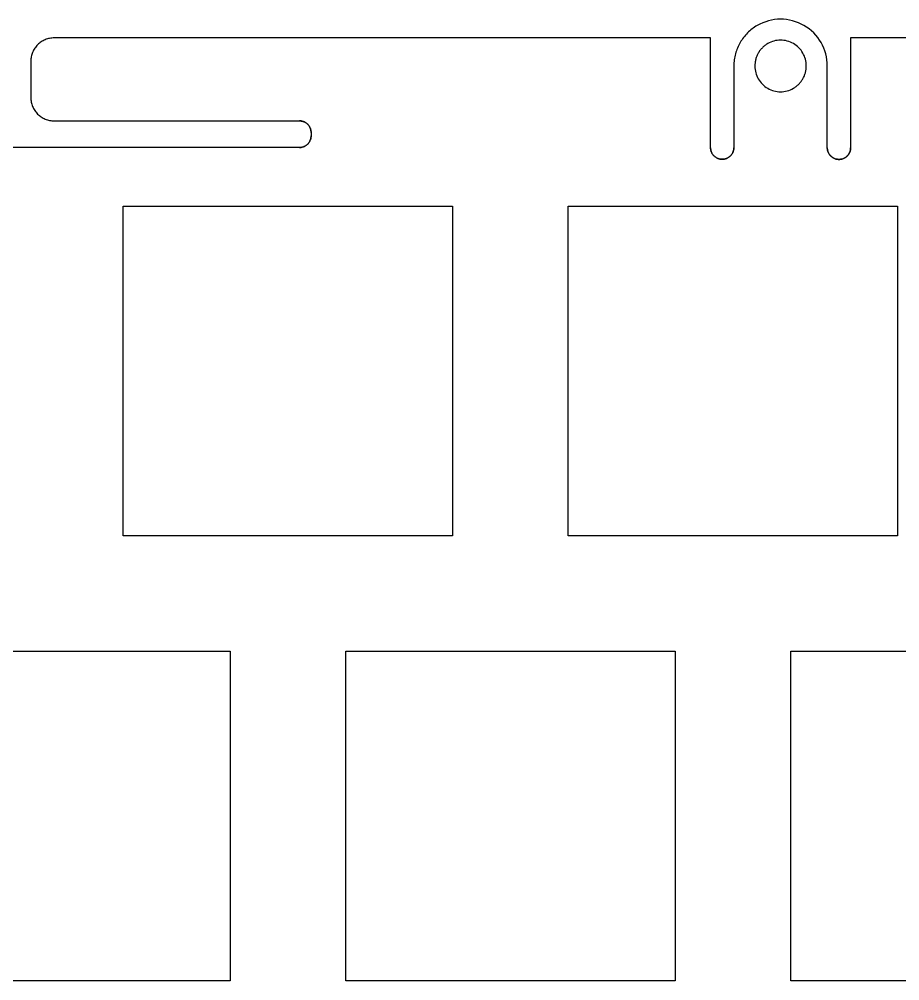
# Model space of a CAD drawing. Extents: x 138 to 423, y -449 to -343.
# Drawn here: x 250.02 to 287.72, y -384.44 to -343.29 of the extents above; entities that cross this region are included whole.
import ezdxf

# ---------------------------------------------------------------- set-up
doc = ezdxf.new("R2010")
doc.units = 0
doc.layers.add('BLACK', color=7, linetype='CONTINUOUS')

msp = doc.modelspace()

# ---------------------------------------------------------------- linework, layer by layer
at = {"layer": 'BLACK', "linetype": 'CONTINUOUS'}
for p, q in [((281.503, -343.629), (281.449, -343.667)), ((281.503, -343.629), (281.449, -343.667)), ((281.559, -343.593), (281.503, -343.629)), ((281.559, -343.593), (281.503, -343.629)), ((281.616, -343.559), (281.559, -343.593)), ((281.616, -343.559), (281.559, -343.593)), ((281.734, -343.496), (281.616, -343.559)), ((281.734, -343.496), (281.616, -343.559)), ((281.855, -343.442), (281.734, -343.496)), ((281.855, -343.442), (281.734, -343.496)), ((281.978, -343.396), (281.855, -343.442)), ((281.978, -343.396), (281.855, -343.442)), ((282.103, -343.358), (281.978, -343.396)), ((282.103, -343.358), (281.978, -343.396)), ((282.23, -343.329), (282.103, -343.358)), ((282.23, -343.329), (282.103, -343.358)), ((282.358, -343.308), (282.23, -343.329)), ((282.358, -343.308), (282.23, -343.329)), ((282.487, -343.295), (282.358, -343.308)), ((282.487, -343.295), (282.358, -343.308)), ((282.616, -343.291), (282.487, -343.295)), ((282.616, -343.291), (282.487, -343.295)), ((282.746, -343.295), (282.616, -343.291)), ((282.746, -343.295), (282.616, -343.291)), ((282.875, -343.308), (282.746, -343.295)), ((282.875, -343.308), (282.746, -343.295)), ((283.003, -343.329), (282.875, -343.308)), ((283.003, -343.329), (282.875, -343.308)), ((283.13, -343.358), (283.003, -343.329)), ((283.13, -343.358), (283.003, -343.329)), ((283.255, -343.396), (283.13, -343.358)), ((283.255, -343.396), (283.13, -343.358)), ((283.378, -343.442), (283.255, -343.396)), ((283.378, -343.442), (283.255, -343.396)), ((283.499, -343.496), (283.378, -343.442)), ((283.499, -343.496), (283.378, -343.442)), ((283.616, -343.559), (283.499, -343.496)), ((283.616, -343.559), (283.499, -343.496)), ((283.73, -343.629), (283.616, -343.559)), ((283.73, -343.629), (283.616, -343.559)), ((283.837, -343.707), (283.73, -343.629)), ((283.837, -343.707), (283.73, -343.629)), ((281.068, -344.025), (281.028, -344.076)), ((281.068, -344.025), (281.028, -344.076)), ((281.11, -343.975), (281.068, -344.025)), ((281.11, -343.975), (281.068, -344.025)), ((281.154, -343.927), (281.11, -343.975)), ((281.154, -343.927), (281.11, -343.975)), ((281.199, -343.88), (281.154, -343.927)), ((281.199, -343.88), (281.154, -343.927)), ((281.246, -343.834), (281.199, -343.88)), ((281.246, -343.834), (281.199, -343.88)), ((281.294, -343.79), (281.246, -343.834)), ((281.294, -343.79), (281.246, -343.834)), ((281.344, -343.748), (281.294, -343.79)), ((281.344, -343.748), (281.294, -343.79)), ((281.396, -343.707), (281.344, -343.748)), ((281.396, -343.707), (281.344, -343.748)), ((281.449, -343.667), (281.396, -343.707)), ((281.449, -343.667), (281.396, -343.707)), ((283.938, -343.79), (283.837, -343.707)), ((283.938, -343.79), (283.837, -343.707)), ((284.034, -343.88), (283.938, -343.79)), ((284.034, -343.88), (283.938, -343.79)), ((284.122, -343.975), (284.034, -343.88)), ((284.123, -343.975), (284.034, -343.88)), ((284.205, -344.076), (284.122, -343.975)), ((284.205, -344.076), (284.123, -343.975)), ((250.744, -344.457), (250.713, -344.496)), ((250.744, -344.457), (250.713, -344.496)), ((250.776, -344.42), (250.744, -344.457)), ((250.776, -344.42), (250.744, -344.457)), ((250.81, -344.384), (250.776, -344.42)), ((250.81, -344.384), (250.776, -344.42)), ((250.846, -344.35), (250.81, -344.384)), ((250.846, -344.35), (250.81, -344.384)), ((250.884, -344.317), (250.846, -344.35)), ((250.884, -344.317), (250.846, -344.35)), ((250.922, -344.287), (250.884, -344.317)), ((250.922, -344.287), (250.884, -344.317)), ((250.962, -344.259), (250.922, -344.287)), ((250.962, -344.259), (250.922, -344.287)), ((251.004, -344.233), (250.962, -344.259)), ((251.004, -344.233), (250.962, -344.259)), ((251.046, -344.209), (251.004, -344.233)), ((251.046, -344.209), (251.004, -344.233)), ((251.09, -344.187), (251.046, -344.209)), ((251.09, -344.187), (251.046, -344.209)), ((251.135, -344.167), (251.09, -344.187)), ((251.135, -344.167), (251.09, -344.187)), ((251.18, -344.15), (251.135, -344.167)), ((251.18, -344.15), (251.135, -344.167)), ((251.226, -344.134), (251.18, -344.15)), ((251.226, -344.134), (251.18, -344.15)), ((251.274, -344.121), (251.226, -344.134)), ((251.274, -344.121), (251.226, -344.134)), ((251.321, -344.11), (251.274, -344.121)), ((251.321, -344.11), (251.274, -344.121)), ((251.37, -344.102), (251.321, -344.11)), ((251.37, -344.102), (251.321, -344.11)), ((251.419, -344.096), (251.37, -344.102)), ((251.419, -344.096), (251.37, -344.102)), ((251.468, -344.092), (251.419, -344.096)), ((251.468, -344.092), (251.419, -344.096)), ((251.517, -344.091), (251.468, -344.092)), ((251.517, -344.091), (251.468, -344.092)), ((279.615, -344.092), (251.516, -344.092)), ((279.616, -344.091), (251.517, -344.091)), ((279.615, -348.791), (279.615, -344.092)), ((279.616, -348.791), (279.616, -344.091)), ((280.823, -344.405), (280.795, -344.464)), ((280.823, -344.405), (280.795, -344.464)), ((280.853, -344.348), (280.823, -344.405)), ((280.853, -344.348), (280.823, -344.405)), ((280.884, -344.291), (280.853, -344.348)), ((280.884, -344.291), (280.853, -344.348)), ((280.918, -344.235), (280.884, -344.291)), ((280.917, -344.236), (280.884, -344.291)), ((280.953, -344.181), (280.917, -344.236)), ((280.953, -344.181), (280.918, -344.235)), ((280.989, -344.128), (280.953, -344.181)), ((280.989, -344.128), (280.953, -344.181)), ((281.028, -344.076), (280.989, -344.128)), ((281.028, -344.076), (280.989, -344.128)), ((281.915, -344.439), (281.888, -344.463)), ((281.915, -344.439), (281.888, -344.463)), ((281.944, -344.417), (281.915, -344.439)), ((281.944, -344.417), (281.915, -344.439)), ((281.973, -344.395), (281.944, -344.417)), ((281.973, -344.395), (281.944, -344.417)), ((282.003, -344.374), (281.973, -344.395)), ((282.003, -344.374), (281.973, -344.395)), ((282.034, -344.354), (282.003, -344.374)), ((282.034, -344.354), (282.003, -344.374)), ((282.065, -344.335), (282.034, -344.354)), ((282.065, -344.335), (282.034, -344.354)), ((282.13, -344.3), (282.065, -344.335)), ((282.13, -344.3), (282.065, -344.335)), ((282.196, -344.27), (282.13, -344.3)), ((282.196, -344.27), (282.13, -344.3)), ((282.264, -344.245), (282.196, -344.27)), ((282.264, -344.245), (282.196, -344.27)), ((282.333, -344.224), (282.264, -344.245)), ((282.333, -344.224), (282.264, -344.245)), ((282.403, -344.208), (282.333, -344.224)), ((282.403, -344.208), (282.333, -344.224)), ((282.474, -344.196), (282.403, -344.208)), ((282.474, -344.196), (282.403, -344.208)), ((282.545, -344.189), (282.474, -344.196)), ((282.545, -344.189), (282.474, -344.196)), ((282.616, -344.187), (282.545, -344.189)), ((282.616, -344.187), (282.545, -344.189)), ((282.688, -344.189), (282.616, -344.187)), ((282.688, -344.189), (282.616, -344.187)), ((282.759, -344.196), (282.688, -344.189)), ((282.759, -344.196), (282.688, -344.189)), ((282.829, -344.208), (282.759, -344.196)), ((282.829, -344.208), (282.759, -344.196)), ((282.899, -344.224), (282.829, -344.208)), ((282.899, -344.224), (282.829, -344.208)), ((282.968, -344.245), (282.899, -344.224)), ((282.968, -344.245), (282.899, -344.224)), ((283.036, -344.27), (282.968, -344.245)), ((283.036, -344.27), (282.968, -344.245)), ((283.103, -344.3), (283.036, -344.27)), ((283.103, -344.3), (283.036, -344.27)), ((283.167, -344.335), (283.103, -344.3)), ((283.167, -344.335), (283.103, -344.3)), ((283.23, -344.374), (283.167, -344.335)), ((283.23, -344.374), (283.167, -344.335)), ((283.289, -344.417), (283.23, -344.374)), ((283.289, -344.417), (283.23, -344.374)), ((283.345, -344.463), (283.289, -344.417)), ((283.345, -344.463), (283.289, -344.417)), ((284.28, -344.181), (284.205, -344.076)), ((284.28, -344.181), (284.205, -344.076)), ((284.348, -344.291), (284.28, -344.181)), ((284.348, -344.291), (284.28, -344.181)), ((284.409, -344.405), (284.348, -344.291)), ((284.41, -344.405), (284.348, -344.291)), ((284.463, -344.523), (284.409, -344.405)), ((284.463, -344.523), (284.41, -344.405)), ((313.715, -344.091), (285.616, -344.091)), ((285.616, -344.091), (285.616, -348.791)), ((313.715, -344.092), (285.616, -344.092)), ((285.616, -344.092), (285.616, -348.791)), ((250.547, -344.847), (250.537, -344.895)), ((250.547, -344.847), (250.537, -344.895)), ((250.56, -344.8), (250.547, -344.847)), ((250.56, -344.8), (250.547, -344.847)), ((250.576, -344.754), (250.56, -344.8)), ((250.576, -344.754), (250.56, -344.8)), ((250.593, -344.708), (250.576, -344.754)), ((250.593, -344.708), (250.576, -344.754)), ((250.613, -344.664), (250.593, -344.708)), ((250.613, -344.664), (250.593, -344.708)), ((250.635, -344.62), (250.613, -344.664)), ((250.635, -344.62), (250.613, -344.664)), ((250.659, -344.578), (250.635, -344.62)), ((250.659, -344.578), (250.635, -344.62)), ((250.685, -344.536), (250.659, -344.578)), ((250.685, -344.536), (250.659, -344.578)), ((250.713, -344.496), (250.685, -344.536)), ((250.713, -344.496), (250.685, -344.536)), ((280.669, -344.833), (280.655, -344.897)), ((280.67, -344.832), (280.656, -344.896)), ((280.685, -344.769), (280.669, -344.833)), ((280.686, -344.769), (280.67, -344.832)), ((280.703, -344.707), (280.685, -344.769)), ((280.704, -344.707), (280.686, -344.769)), ((280.724, -344.645), (280.703, -344.707)), ((280.724, -344.645), (280.704, -344.707)), ((280.746, -344.583), (280.724, -344.645)), ((280.746, -344.584), (280.724, -344.645)), ((280.77, -344.523), (280.746, -344.583)), ((280.769, -344.523), (280.746, -344.584)), ((280.795, -344.464), (280.769, -344.523)), ((280.795, -344.464), (280.77, -344.523)), ((281.6, -344.867), (281.586, -344.901)), ((281.6, -344.867), (281.586, -344.901)), ((281.614, -344.835), (281.6, -344.867)), ((281.614, -344.835), (281.6, -344.867)), ((281.629, -344.802), (281.614, -344.835)), ((281.629, -344.802), (281.614, -344.835)), ((281.645, -344.77), (281.629, -344.802)), ((281.645, -344.77), (281.629, -344.802)), ((281.662, -344.739), (281.645, -344.77)), ((281.662, -344.739), (281.645, -344.77)), ((281.681, -344.709), (281.662, -344.739)), ((281.681, -344.709), (281.662, -344.739)), ((281.7, -344.679), (281.681, -344.709)), ((281.7, -344.679), (281.681, -344.709)), ((281.72, -344.649), (281.7, -344.679)), ((281.72, -344.649), (281.7, -344.679)), ((281.741, -344.62), (281.72, -344.649)), ((281.741, -344.62), (281.72, -344.649)), ((281.764, -344.592), (281.741, -344.62)), ((281.764, -344.592), (281.741, -344.62)), ((281.787, -344.565), (281.764, -344.592)), ((281.787, -344.565), (281.764, -344.592)), ((281.811, -344.538), (281.787, -344.565)), ((281.811, -344.538), (281.787, -344.565)), ((281.835, -344.512), (281.811, -344.538)), ((281.835, -344.512), (281.811, -344.538)), ((281.861, -344.487), (281.835, -344.512)), ((281.861, -344.487), (281.835, -344.512)), ((281.888, -344.463), (281.861, -344.487)), ((281.888, -344.463), (281.861, -344.487)), ((283.397, -344.512), (283.345, -344.463)), ((283.397, -344.512), (283.345, -344.463)), ((283.446, -344.565), (283.397, -344.512)), ((283.446, -344.565), (283.397, -344.512)), ((283.491, -344.62), (283.446, -344.565)), ((283.491, -344.62), (283.446, -344.565)), ((283.533, -344.679), (283.491, -344.62)), ((283.533, -344.679), (283.491, -344.62)), ((283.57, -344.739), (283.533, -344.679)), ((283.57, -344.739), (283.533, -344.679)), ((283.604, -344.802), (283.57, -344.739)), ((283.604, -344.802), (283.57, -344.739)), ((283.633, -344.867), (283.604, -344.802)), ((283.633, -344.867), (283.604, -344.802)), ((283.658, -344.934), (283.633, -344.867)), ((283.658, -344.934), (283.633, -344.867)), ((284.509, -344.645), (284.463, -344.523)), ((284.509, -344.645), (284.463, -344.523)), ((284.547, -344.769), (284.509, -344.645)), ((284.547, -344.769), (284.509, -344.645)), ((284.577, -344.896), (284.547, -344.769)), ((284.577, -344.897), (284.547, -344.769)), ((250.516, -345.092), (250.516, -346.64)), ((250.519, -345.041), (250.517, -345.091)), ((250.519, -345.041), (250.517, -345.091)), ((250.517, -345.091), (250.517, -346.641)), ((250.522, -344.992), (250.519, -345.041)), ((250.522, -344.992), (250.519, -345.041)), ((250.528, -344.943), (250.522, -344.992)), ((250.528, -344.943), (250.522, -344.992)), ((250.537, -344.895), (250.528, -344.943)), ((250.537, -344.895), (250.528, -344.943)), ((280.617, -345.224), (280.616, -345.291)), ((280.617, -345.224), (280.616, -345.291)), ((280.621, -345.158), (280.617, -345.224)), ((280.621, -345.158), (280.617, -345.224)), ((280.626, -345.092), (280.621, -345.158)), ((280.626, -345.092), (280.621, -345.158)), ((280.634, -345.026), (280.626, -345.092)), ((280.634, -345.026), (280.626, -345.092)), ((280.644, -344.961), (280.634, -345.026)), ((280.644, -344.961), (280.634, -345.026)), ((280.656, -344.896), (280.644, -344.961)), ((280.655, -344.897), (280.644, -344.961)), ((281.517, -345.254), (281.516, -345.291)), ((281.517, -345.254), (281.516, -345.291)), ((281.519, -345.218), (281.517, -345.254)), ((281.519, -345.218), (281.517, -345.254)), ((281.522, -345.181), (281.519, -345.218)), ((281.522, -345.181), (281.519, -345.218)), ((281.526, -345.145), (281.522, -345.181)), ((281.526, -345.145), (281.522, -345.181)), ((281.531, -345.109), (281.526, -345.145)), ((281.531, -345.109), (281.526, -345.145)), ((281.537, -345.073), (281.531, -345.109)), ((281.537, -345.073), (281.531, -345.109)), ((281.545, -345.038), (281.537, -345.073)), ((281.545, -345.038), (281.537, -345.073)), ((281.554, -345.003), (281.545, -345.038)), ((281.554, -345.003), (281.545, -345.038)), ((281.563, -344.969), (281.554, -345.003)), ((281.563, -344.969), (281.554, -345.003)), ((281.574, -344.934), (281.563, -344.969)), ((281.574, -344.934), (281.563, -344.969)), ((281.586, -344.901), (281.574, -344.934)), ((281.586, -344.901), (281.574, -344.934)), ((283.679, -345.003), (283.658, -344.934)), ((283.679, -345.003), (283.658, -344.934)), ((283.695, -345.073), (283.679, -345.003)), ((283.695, -345.073), (283.679, -345.003)), ((283.707, -345.145), (283.695, -345.073)), ((283.707, -345.145), (283.695, -345.073)), ((283.714, -345.218), (283.707, -345.145)), ((283.714, -345.218), (283.707, -345.145)), ((283.716, -345.291), (283.714, -345.218)), ((283.716, -345.291), (283.714, -345.218)), ((284.599, -345.026), (284.577, -344.896)), ((284.599, -345.026), (284.577, -344.897)), ((284.612, -345.158), (284.599, -345.026)), ((284.612, -345.158), (284.599, -345.026)), ((284.616, -345.291), (284.612, -345.158)), ((284.616, -345.291), (284.612, -345.158)), ((280.615, -345.291), (280.615, -348.791)), ((280.616, -345.291), (280.616, -348.791)), ((281.516, -345.291), (281.516, -345.291)), ((281.516, -345.291), (281.518, -345.365)), ((281.516, -345.291), (281.518, -345.365)), ((281.516, -345.291), (281.516, -345.291)), ((281.518, -345.365), (281.526, -345.437)), ((281.518, -345.365), (281.526, -345.437)), ((281.526, -345.437), (281.537, -345.509)), ((281.526, -345.437), (281.537, -345.509)), ((281.537, -345.509), (281.554, -345.579)), ((281.537, -345.509), (281.554, -345.579)), ((281.554, -345.579), (281.574, -345.648)), ((281.554, -345.579), (281.574, -345.648)), ((281.574, -345.648), (281.6, -345.715)), ((281.574, -345.648), (281.6, -345.715)), ((283.633, -345.715), (283.646, -345.681)), ((283.633, -345.715), (283.646, -345.681)), ((283.646, -345.681), (283.658, -345.648)), ((283.646, -345.681), (283.658, -345.648)), ((283.658, -345.648), (283.669, -345.613)), ((283.658, -345.648), (283.669, -345.613)), ((283.669, -345.613), (283.679, -345.579)), ((283.669, -345.613), (283.679, -345.579)), ((283.679, -345.579), (283.688, -345.544)), ((283.679, -345.579), (283.688, -345.544)), ((283.688, -345.544), (283.695, -345.509)), ((283.688, -345.544), (283.695, -345.509)), ((283.695, -345.509), (283.702, -345.473)), ((283.695, -345.509), (283.702, -345.473)), ((283.702, -345.473), (283.707, -345.437)), ((283.702, -345.473), (283.707, -345.437)), ((283.707, -345.437), (283.711, -345.401)), ((283.707, -345.437), (283.711, -345.401)), ((283.711, -345.401), (283.714, -345.365)), ((283.711, -345.401), (283.714, -345.365)), ((283.714, -345.365), (283.716, -345.328)), ((283.714, -345.365), (283.716, -345.328)), ((283.716, -345.328), (283.716, -345.291)), ((283.716, -345.328), (283.716, -345.291)), ((284.616, -348.791), (284.616, -345.291)), ((284.616, -348.791), (284.616, -345.291)), ((281.6, -345.715), (281.629, -345.78)), ((281.6, -345.715), (281.629, -345.78)), ((281.629, -345.78), (281.662, -345.843)), ((281.629, -345.78), (281.662, -345.843)), ((281.662, -345.843), (281.7, -345.903)), ((281.662, -345.843), (281.7, -345.903)), ((281.7, -345.903), (281.741, -345.962)), ((281.7, -345.903), (281.741, -345.962)), ((281.741, -345.962), (281.787, -346.017)), ((281.741, -345.962), (281.787, -346.017)), ((281.787, -346.017), (281.835, -346.07)), ((281.787, -346.017), (281.835, -346.07)), ((281.835, -346.07), (281.888, -346.119)), ((281.835, -346.07), (281.888, -346.119)), ((283.345, -346.119), (283.371, -346.095)), ((283.345, -346.119), (283.371, -346.095)), ((283.371, -346.095), (283.397, -346.07)), ((283.371, -346.095), (283.397, -346.07)), ((283.397, -346.07), (283.422, -346.044)), ((283.397, -346.07), (283.422, -346.044)), ((283.422, -346.044), (283.446, -346.017)), ((283.422, -346.044), (283.446, -346.017)), ((283.446, -346.017), (283.469, -345.99)), ((283.446, -346.017), (283.469, -345.99)), ((283.469, -345.99), (283.491, -345.962)), ((283.469, -345.99), (283.491, -345.962)), ((283.491, -345.962), (283.513, -345.933)), ((283.491, -345.962), (283.513, -345.933)), ((283.513, -345.933), (283.533, -345.903)), ((283.513, -345.933), (283.533, -345.903)), ((283.533, -345.903), (283.552, -345.873)), ((283.533, -345.903), (283.552, -345.873)), ((283.552, -345.873), (283.57, -345.843)), ((283.552, -345.873), (283.57, -345.843)), ((283.57, -345.843), (283.588, -345.812)), ((283.57, -345.843), (283.588, -345.812)), ((283.588, -345.812), (283.604, -345.78)), ((283.588, -345.812), (283.604, -345.78)), ((283.604, -345.78), (283.619, -345.747)), ((283.604, -345.78), (283.619, -345.747)), ((283.619, -345.747), (283.633, -345.715)), ((283.619, -345.747), (283.633, -345.715)), ((281.888, -346.119), (281.944, -346.165)), ((281.888, -346.119), (281.944, -346.165)), ((281.944, -346.165), (282.003, -346.208)), ((281.944, -346.165), (282.003, -346.208)), ((282.003, -346.208), (282.065, -346.247)), ((282.003, -346.208), (282.065, -346.247)), ((282.065, -346.247), (282.13, -346.282)), ((282.065, -346.247), (282.13, -346.282)), ((282.13, -346.282), (282.196, -346.312)), ((282.13, -346.282), (282.196, -346.312)), ((282.196, -346.312), (282.264, -346.337)), ((282.196, -346.312), (282.264, -346.337)), ((282.264, -346.337), (282.333, -346.358)), ((282.264, -346.337), (282.333, -346.358)), ((282.333, -346.358), (282.403, -346.374)), ((282.333, -346.358), (282.403, -346.374)), ((282.403, -346.374), (282.474, -346.386)), ((282.403, -346.374), (282.474, -346.386)), ((282.474, -346.386), (282.545, -346.393)), ((282.474, -346.386), (282.545, -346.393)), ((282.545, -346.393), (282.616, -346.395)), ((282.545, -346.393), (282.616, -346.395)), ((282.616, -346.395), (282.688, -346.393)), ((282.616, -346.395), (282.688, -346.393)), ((282.688, -346.393), (282.759, -346.386)), ((282.688, -346.393), (282.759, -346.386)), ((282.759, -346.386), (282.829, -346.374)), ((282.759, -346.386), (282.829, -346.374)), ((282.829, -346.374), (282.899, -346.358)), ((282.829, -346.374), (282.899, -346.358)), ((282.899, -346.358), (282.968, -346.337)), ((282.899, -346.358), (282.968, -346.337)), ((282.968, -346.337), (283.036, -346.312)), ((282.968, -346.337), (283.036, -346.312)), ((283.036, -346.312), (283.103, -346.282)), ((283.036, -346.312), (283.103, -346.282)), ((283.103, -346.282), (283.167, -346.247)), ((283.103, -346.282), (283.167, -346.247)), ((283.167, -346.247), (283.199, -346.228)), ((283.167, -346.247), (283.199, -346.228)), ((283.199, -346.228), (283.23, -346.208)), ((283.199, -346.228), (283.23, -346.208)), ((283.23, -346.208), (283.26, -346.187)), ((283.23, -346.208), (283.26, -346.187)), ((283.26, -346.187), (283.289, -346.165)), ((283.26, -346.187), (283.289, -346.165)), ((283.289, -346.165), (283.317, -346.143)), ((283.289, -346.165), (283.317, -346.143)), ((283.317, -346.143), (283.345, -346.119)), ((283.317, -346.143), (283.345, -346.119)), ((250.517, -346.641), (250.519, -346.691)), ((250.517, -346.641), (250.519, -346.691)), ((250.519, -346.691), (250.522, -346.74)), ((250.519, -346.691), (250.522, -346.74)), ((250.522, -346.74), (250.528, -346.789)), ((250.522, -346.74), (250.528, -346.789)), ((250.528, -346.789), (250.537, -346.837)), ((250.528, -346.789), (250.537, -346.837)), ((250.537, -346.837), (250.547, -346.885)), ((250.537, -346.837), (250.547, -346.885)), ((250.547, -346.885), (250.56, -346.932)), ((250.547, -346.885), (250.56, -346.932)), ((250.56, -346.932), (250.576, -346.978)), ((250.56, -346.932), (250.576, -346.978)), ((250.576, -346.978), (250.593, -347.024)), ((250.576, -346.978), (250.593, -347.024)), ((250.593, -347.024), (250.613, -347.068)), ((250.593, -347.024), (250.613, -347.068)), ((250.613, -347.068), (250.635, -347.112)), ((250.613, -347.068), (250.635, -347.112)), ((250.635, -347.112), (250.659, -347.155)), ((250.635, -347.112), (250.659, -347.155)), ((250.659, -347.155), (250.685, -347.196)), ((250.659, -347.155), (250.685, -347.196)), ((250.685, -347.196), (250.713, -347.236)), ((250.685, -347.196), (250.713, -347.236)), ((250.713, -347.236), (250.744, -347.275)), ((250.713, -347.236), (250.744, -347.275)), ((250.744, -347.275), (250.776, -347.312)), ((250.744, -347.275), (250.776, -347.312)), ((250.776, -347.312), (250.81, -347.348)), ((250.776, -347.312), (250.81, -347.348)), ((250.81, -347.348), (250.846, -347.383)), ((250.81, -347.348), (250.846, -347.382)), ((250.846, -347.382), (250.884, -347.415)), ((250.846, -347.383), (250.884, -347.415)), ((250.884, -347.415), (250.922, -347.445)), ((250.884, -347.415), (250.922, -347.445)), ((250.922, -347.445), (250.962, -347.473)), ((250.922, -347.445), (250.962, -347.473)), ((250.962, -347.473), (251.004, -347.499)), ((250.962, -347.473), (251.004, -347.499)), ((251.004, -347.499), (251.046, -347.523)), ((251.004, -347.499), (251.046, -347.523)), ((251.046, -347.523), (251.09, -347.545)), ((251.046, -347.523), (251.09, -347.545)), ((251.09, -347.545), (251.135, -347.565)), ((251.09, -347.545), (251.135, -347.565)), ((251.135, -347.565), (251.18, -347.583)), ((251.135, -347.565), (251.18, -347.583)), ((251.18, -347.583), (251.226, -347.598)), ((251.18, -347.583), (251.226, -347.598)), ((251.226, -347.598), (251.274, -347.611)), ((251.226, -347.598), (251.274, -347.611)), ((251.274, -347.611), (251.321, -347.622)), ((251.274, -347.611), (251.321, -347.622)), ((251.321, -347.622), (251.37, -347.63)), ((251.321, -347.622), (251.37, -347.63)), ((251.37, -347.63), (251.419, -347.636)), ((251.37, -347.63), (251.419, -347.636)), ((251.419, -347.636), (251.468, -347.64)), ((251.419, -347.636), (251.468, -347.64)), ((251.468, -347.64), (251.517, -347.641)), ((251.468, -347.64), (251.517, -347.641)), ((251.516, -347.64), (262.018, -347.64)), ((251.517, -347.641), (262.017, -347.641)), ((262.017, -347.641), (262.042, -347.642)), ((262.042, -347.642), (262.017, -347.641)), ((262.067, -347.643), (262.042, -347.642)), ((262.042, -347.642), (262.067, -347.644)), ((262.091, -347.646), (262.067, -347.643)), ((262.067, -347.644), (262.091, -347.647)), ((262.115, -347.651), (262.091, -347.646)), ((262.091, -347.647), (262.115, -347.651)), ((262.115, -347.651), (262.139, -347.656)), ((262.139, -347.656), (262.115, -347.651)), ((262.163, -347.663), (262.139, -347.656)), ((262.139, -347.656), (262.163, -347.663)), ((262.186, -347.67), (262.163, -347.663)), ((262.163, -347.663), (262.186, -347.67)), ((262.209, -347.679), (262.186, -347.67)), ((262.186, -347.67), (262.209, -347.679)), ((262.231, -347.689), (262.209, -347.679)), ((262.209, -347.679), (262.231, -347.689)), ((262.253, -347.7), (262.231, -347.689)), ((262.231, -347.689), (262.253, -347.7)), ((262.253, -347.7), (262.274, -347.712)), ((262.274, -347.712), (262.253, -347.7)), ((262.274, -347.712), (262.295, -347.725)), ((262.295, -347.725), (262.274, -347.712)), ((262.295, -347.725), (262.315, -347.739)), ((262.315, -347.739), (262.295, -347.725)), ((262.315, -347.739), (262.334, -347.754)), ((262.334, -347.754), (262.315, -347.739)), ((262.353, -347.77), (262.334, -347.754)), ((262.334, -347.754), (262.353, -347.77)), ((262.371, -347.787), (262.353, -347.77)), ((262.353, -347.77), (262.371, -347.788)), ((262.388, -347.805), (262.371, -347.787)), ((262.371, -347.788), (262.388, -347.806)), ((262.404, -347.824), (262.388, -347.805)), ((262.388, -347.806), (262.404, -347.824)), ((262.404, -347.824), (262.419, -347.844)), ((262.419, -347.844), (262.404, -347.824)), ((262.433, -347.864), (262.419, -347.844)), ((262.419, -347.844), (262.433, -347.864)), ((262.433, -347.864), (262.446, -347.884)), ((262.446, -347.884), (262.433, -347.864)), ((262.446, -347.884), (262.458, -347.906)), ((262.458, -347.906), (262.446, -347.884)), ((262.458, -347.906), (262.469, -347.928)), ((262.469, -347.927), (262.458, -347.906)), ((262.479, -347.95), (262.469, -347.927)), ((262.469, -347.928), (262.479, -347.95)), ((262.488, -347.972), (262.479, -347.95)), ((262.479, -347.95), (262.488, -347.973)), ((262.496, -347.996), (262.488, -347.972)), ((262.488, -347.973), (262.496, -347.996)), ((262.496, -347.996), (262.502, -348.019)), ((262.502, -348.019), (262.496, -347.996)), ((262.508, -348.043), (262.502, -348.019)), ((262.502, -348.019), (262.508, -348.043)), ((262.508, -348.043), (262.512, -348.067)), ((262.512, -348.067), (262.508, -348.043)), ((262.515, -348.092), (262.512, -348.067)), ((262.512, -348.067), (262.515, -348.092)), ((262.517, -348.116), (262.515, -348.092)), ((262.515, -348.092), (262.517, -348.116)), ((262.517, -348.141), (262.517, -348.116)), ((262.517, -348.116), (262.517, -348.141)), ((262.517, -348.141), (262.517, -348.281)), ((262.518, -348.14), (262.518, -348.28)), ((262.419, -348.578), (262.433, -348.558)), ((262.433, -348.559), (262.419, -348.579)), ((262.446, -348.538), (262.433, -348.559)), ((262.433, -348.558), (262.446, -348.538)), ((262.446, -348.538), (262.458, -348.516)), ((262.458, -348.517), (262.446, -348.538)), ((262.458, -348.516), (262.469, -348.495)), ((262.469, -348.495), (262.458, -348.517)), ((262.469, -348.495), (262.479, -348.472)), ((262.479, -348.472), (262.469, -348.495)), ((262.488, -348.45), (262.479, -348.472)), ((262.479, -348.472), (262.488, -348.45)), ((262.488, -348.45), (262.496, -348.426)), ((262.496, -348.427), (262.488, -348.45)), ((262.502, -348.403), (262.496, -348.427)), ((262.496, -348.426), (262.502, -348.403)), ((262.508, -348.379), (262.502, -348.403)), ((262.502, -348.403), (262.508, -348.379)), ((262.512, -348.355), (262.508, -348.379)), ((262.508, -348.379), (262.512, -348.355)), ((262.512, -348.355), (262.515, -348.33)), ((262.515, -348.331), (262.512, -348.355)), ((262.517, -348.306), (262.515, -348.331)), ((262.515, -348.33), (262.517, -348.306)), ((262.517, -348.281), (262.517, -348.306)), ((262.517, -348.306), (262.517, -348.281)), ((262.017, -348.781), (235.45, -348.781)), ((262.018, -348.78), (235.451, -348.78)), ((262.017, -348.781), (262.042, -348.78)), ((262.042, -348.78), (262.017, -348.781)), ((262.042, -348.78), (262.067, -348.779)), ((262.067, -348.779), (262.042, -348.78)), ((262.067, -348.779), (262.091, -348.776)), ((262.091, -348.776), (262.067, -348.779)), ((262.091, -348.776), (262.115, -348.771)), ((262.115, -348.771), (262.091, -348.776)), ((262.115, -348.771), (262.139, -348.766)), ((262.139, -348.766), (262.115, -348.771)), ((262.139, -348.766), (262.163, -348.759)), ((262.163, -348.76), (262.139, -348.766)), ((262.186, -348.752), (262.163, -348.76)), ((262.163, -348.759), (262.186, -348.752)), ((262.209, -348.743), (262.186, -348.752)), ((262.186, -348.752), (262.209, -348.743)), ((262.231, -348.733), (262.209, -348.743)), ((262.209, -348.743), (262.231, -348.733)), ((262.231, -348.733), (262.253, -348.722)), ((262.253, -348.722), (262.231, -348.733)), ((262.274, -348.71), (262.253, -348.722)), ((262.253, -348.722), (262.274, -348.71)), ((262.295, -348.697), (262.274, -348.71)), ((262.274, -348.71), (262.295, -348.697)), ((262.315, -348.683), (262.295, -348.697)), ((262.295, -348.697), (262.315, -348.683)), ((262.334, -348.668), (262.315, -348.683)), ((262.315, -348.683), (262.334, -348.668)), ((262.353, -348.652), (262.334, -348.668)), ((262.334, -348.668), (262.353, -348.652)), ((262.371, -348.635), (262.353, -348.652)), ((262.353, -348.652), (262.371, -348.635)), ((262.371, -348.635), (262.388, -348.617)), ((262.388, -348.617), (262.371, -348.635)), ((262.404, -348.598), (262.388, -348.617)), ((262.388, -348.617), (262.404, -348.598)), ((262.404, -348.598), (262.419, -348.578)), ((262.419, -348.579), (262.404, -348.598)), ((279.617, -348.817), (279.616, -348.791)), ((279.616, -348.791), (279.617, -348.817)), ((279.619, -348.842), (279.617, -348.817)), ((279.617, -348.817), (279.619, -348.842)), ((279.623, -348.867), (279.619, -348.842)), ((279.619, -348.842), (279.623, -348.866)), ((279.623, -348.866), (279.627, -348.891)), ((279.627, -348.891), (279.623, -348.867)), ((279.633, -348.915), (279.627, -348.891)), ((279.627, -348.891), (279.633, -348.915)), ((279.633, -348.915), (279.64, -348.938)), ((279.64, -348.938), (279.633, -348.915)), ((279.648, -348.961), (279.64, -348.938)), ((279.64, -348.938), (279.648, -348.961)), ((279.648, -348.961), (279.657, -348.984)), ((279.657, -348.984), (279.648, -348.961)), ((279.667, -349.006), (279.657, -348.984)), ((279.657, -348.984), (279.667, -349.006)), ((280.565, -349.006), (280.575, -348.984)), ((280.575, -348.984), (280.565, -349.006)), ((280.575, -348.984), (280.584, -348.961)), ((280.584, -348.961), (280.575, -348.984)), ((280.592, -348.938), (280.584, -348.961)), ((280.584, -348.961), (280.592, -348.938)), ((280.599, -348.915), (280.592, -348.938)), ((280.592, -348.938), (280.599, -348.915)), ((280.605, -348.891), (280.599, -348.915)), ((280.599, -348.915), (280.605, -348.891)), ((280.605, -348.891), (280.61, -348.866)), ((280.61, -348.867), (280.605, -348.891)), ((280.613, -348.842), (280.61, -348.867)), ((280.61, -348.866), (280.613, -348.842)), ((280.615, -348.817), (280.613, -348.842)), ((280.613, -348.842), (280.615, -348.817)), ((280.615, -348.817), (280.616, -348.791)), ((280.616, -348.791), (280.615, -348.817)), ((284.616, -348.791), (284.617, -348.824)), ((284.617, -348.808), (284.616, -348.791)), ((284.617, -348.824), (284.617, -348.808)), ((284.619, -348.841), (284.617, -348.824)), ((284.617, -348.824), (284.621, -348.857)), ((284.621, -348.857), (284.619, -348.841)), ((284.621, -348.857), (284.626, -348.89)), ((284.623, -348.874), (284.621, -348.857)), ((284.626, -348.89), (284.623, -348.874)), ((284.63, -348.906), (284.626, -348.89)), ((284.626, -348.89), (284.634, -348.921)), ((284.634, -348.922), (284.63, -348.906)), ((284.634, -348.921), (284.643, -348.953)), ((284.638, -348.937), (284.634, -348.922)), ((284.643, -348.953), (284.638, -348.937)), ((284.649, -348.968), (284.643, -348.953)), ((284.643, -348.953), (284.655, -348.983)), ((284.655, -348.983), (284.649, -348.968)), ((284.661, -348.998), (284.655, -348.983)), ((284.655, -348.983), (284.668, -349.012)), ((285.578, -348.983), (285.565, -349.013)), ((285.572, -348.998), (285.578, -348.983)), ((285.589, -348.953), (285.578, -348.983)), ((285.578, -348.983), (285.584, -348.968)), ((285.584, -348.968), (285.59, -348.953)), ((285.599, -348.922), (285.589, -348.953)), ((285.59, -348.953), (285.595, -348.937)), ((285.595, -348.937), (285.599, -348.921)), ((285.606, -348.89), (285.599, -348.922)), ((285.599, -348.921), (285.603, -348.906)), ((285.603, -348.906), (285.607, -348.89)), ((285.612, -348.857), (285.606, -348.89)), ((285.607, -348.89), (285.61, -348.874)), ((285.61, -348.874), (285.612, -348.857)), ((285.615, -348.824), (285.612, -348.857)), ((285.612, -348.857), (285.614, -348.841)), ((285.614, -348.841), (285.615, -348.824)), ((285.616, -348.791), (285.615, -348.824)), ((285.615, -348.824), (285.616, -348.808)), ((285.616, -348.808), (285.616, -348.791)), ((279.678, -349.027), (279.667, -349.006)), ((279.667, -349.006), (279.678, -349.027)), ((279.69, -349.048), (279.678, -349.027)), ((279.678, -349.027), (279.69, -349.048)), ((279.69, -349.048), (279.704, -349.068)), ((279.704, -349.068), (279.69, -349.048)), ((279.704, -349.068), (279.717, -349.087)), ((279.717, -349.087), (279.704, -349.068)), ((279.717, -349.087), (279.732, -349.106)), ((279.732, -349.106), (279.717, -349.087)), ((279.748, -349.124), (279.732, -349.106)), ((279.732, -349.106), (279.748, -349.124)), ((279.765, -349.141), (279.748, -349.124)), ((279.748, -349.124), (279.765, -349.141)), ((279.782, -349.157), (279.765, -349.141)), ((279.765, -349.141), (279.782, -349.157)), ((279.782, -349.157), (279.8, -349.173)), ((279.8, -349.173), (279.782, -349.157)), ((279.8, -349.173), (279.819, -349.187)), ((279.819, -349.188), (279.8, -349.173)), ((279.819, -349.187), (279.838, -349.201)), ((279.838, -349.201), (279.819, -349.188)), ((279.838, -349.201), (279.859, -349.214)), ((279.859, -349.214), (279.838, -349.201)), ((279.879, -349.226), (279.859, -349.214)), ((279.859, -349.214), (279.879, -349.226)), ((279.901, -349.237), (279.879, -349.226)), ((279.879, -349.226), (279.901, -349.237)), ((279.901, -349.237), (279.923, -349.247)), ((279.923, -349.247), (279.901, -349.237)), ((279.923, -349.247), (279.946, -349.256)), ((279.946, -349.256), (279.923, -349.247)), ((279.969, -349.263), (279.946, -349.256)), ((279.946, -349.256), (279.969, -349.263)), ((279.992, -349.27), (279.969, -349.263)), ((279.969, -349.263), (279.992, -349.27)), ((280.016, -349.275), (279.992, -349.27)), ((279.992, -349.27), (280.016, -349.275)), ((280.041, -349.28), (280.016, -349.275)), ((280.016, -349.275), (280.041, -349.28)), ((280.041, -349.28), (280.066, -349.283)), ((280.066, -349.283), (280.041, -349.28)), ((280.091, -349.285), (280.066, -349.283)), ((280.066, -349.283), (280.091, -349.285)), ((280.116, -349.285), (280.091, -349.285)), ((280.091, -349.285), (280.116, -349.285)), ((280.116, -349.285), (280.142, -349.285)), ((280.142, -349.285), (280.116, -349.285)), ((280.167, -349.283), (280.142, -349.285)), ((280.142, -349.285), (280.167, -349.283)), ((280.167, -349.283), (280.192, -349.28)), ((280.192, -349.28), (280.167, -349.283)), ((280.192, -349.28), (280.216, -349.275)), ((280.216, -349.275), (280.192, -349.28)), ((280.24, -349.27), (280.216, -349.275)), ((280.216, -349.275), (280.24, -349.27)), ((280.24, -349.27), (280.264, -349.263)), ((280.264, -349.263), (280.24, -349.27)), ((280.264, -349.263), (280.287, -349.256)), ((280.287, -349.256), (280.264, -349.263)), ((280.287, -349.256), (280.31, -349.247)), ((280.31, -349.247), (280.287, -349.256)), ((280.332, -349.237), (280.31, -349.247)), ((280.31, -349.247), (280.332, -349.237)), ((280.353, -349.226), (280.332, -349.237)), ((280.332, -349.237), (280.353, -349.226)), ((280.353, -349.226), (280.374, -349.214)), ((280.374, -349.214), (280.353, -349.226)), ((280.394, -349.201), (280.374, -349.214)), ((280.374, -349.214), (280.394, -349.201)), ((280.394, -349.201), (280.414, -349.187)), ((280.414, -349.188), (280.394, -349.201)), ((280.414, -349.187), (280.432, -349.173)), ((280.432, -349.173), (280.414, -349.188)), ((280.451, -349.157), (280.432, -349.173)), ((280.432, -349.173), (280.451, -349.157)), ((280.451, -349.157), (280.468, -349.141)), ((280.468, -349.141), (280.451, -349.157)), ((280.484, -349.124), (280.468, -349.141)), ((280.468, -349.141), (280.484, -349.124)), ((280.484, -349.124), (280.5, -349.106)), ((280.5, -349.106), (280.484, -349.124)), ((280.5, -349.106), (280.515, -349.087)), ((280.515, -349.087), (280.5, -349.106)), ((280.529, -349.068), (280.515, -349.087)), ((280.515, -349.087), (280.529, -349.068)), ((280.542, -349.048), (280.529, -349.068)), ((280.529, -349.068), (280.542, -349.048)), ((280.554, -349.027), (280.542, -349.048)), ((280.542, -349.048), (280.554, -349.027)), ((280.554, -349.027), (280.565, -349.006)), ((280.565, -349.006), (280.554, -349.027)), ((284.668, -349.013), (284.661, -348.998)), ((284.668, -349.012), (284.683, -349.041)), ((284.675, -349.027), (284.668, -349.013)), ((284.683, -349.041), (284.675, -349.027)), ((284.683, -349.041), (284.701, -349.069)), ((284.691, -349.055), (284.683, -349.041)), ((284.7, -349.069), (284.691, -349.055)), ((284.709, -349.082), (284.7, -349.069)), ((284.701, -349.069), (284.719, -349.095)), ((284.719, -349.095), (284.709, -349.082)), ((284.719, -349.095), (284.74, -349.12)), ((284.729, -349.108), (284.719, -349.095)), ((284.74, -349.12), (284.729, -349.108)), ((284.74, -349.12), (284.762, -349.144)), ((284.751, -349.132), (284.74, -349.12)), ((284.762, -349.144), (284.751, -349.132)), ((284.762, -349.144), (284.786, -349.166)), ((284.774, -349.155), (284.762, -349.144)), ((284.786, -349.166), (284.774, -349.155)), ((284.798, -349.177), (284.786, -349.166)), ((284.786, -349.166), (284.811, -349.187)), ((284.811, -349.187), (284.798, -349.177)), ((284.824, -349.197), (284.811, -349.187)), ((284.811, -349.187), (284.838, -349.206)), ((284.838, -349.206), (284.824, -349.197)), ((284.838, -349.206), (284.866, -349.224)), ((284.852, -349.216), (284.838, -349.206)), ((284.866, -349.224), (284.852, -349.216)), ((284.896, -349.24), (284.866, -349.224)), ((284.866, -349.224), (284.896, -349.24)), ((284.896, -349.24), (284.926, -349.253)), ((284.926, -349.253), (284.896, -349.24)), ((284.957, -349.265), (284.926, -349.253)), ((284.926, -349.253), (284.957, -349.265)), ((284.988, -349.274), (284.957, -349.265)), ((284.957, -349.265), (284.988, -349.274)), ((285.02, -349.282), (284.988, -349.274)), ((284.988, -349.274), (285.02, -349.282)), ((285.052, -349.287), (285.02, -349.282)), ((285.02, -349.282), (285.052, -349.287)), ((285.084, -349.29), (285.052, -349.287)), ((285.052, -349.287), (285.084, -349.29)), ((285.084, -349.29), (285.116, -349.291)), ((285.116, -349.291), (285.084, -349.29)), ((285.116, -349.291), (285.149, -349.29)), ((285.149, -349.29), (285.116, -349.291)), ((285.149, -349.29), (285.181, -349.287)), ((285.181, -349.287), (285.149, -349.29)), ((285.213, -349.282), (285.181, -349.287)), ((285.181, -349.287), (285.213, -349.282)), ((285.213, -349.282), (285.245, -349.274)), ((285.245, -349.274), (285.213, -349.282)), ((285.245, -349.274), (285.276, -349.265)), ((285.276, -349.265), (285.245, -349.274)), ((285.276, -349.265), (285.307, -349.253)), ((285.307, -349.253), (285.276, -349.265)), ((285.337, -349.24), (285.307, -349.253)), ((285.307, -349.253), (285.337, -349.24)), ((285.366, -349.224), (285.337, -349.24)), ((285.337, -349.24), (285.366, -349.224)), ((285.395, -349.206), (285.366, -349.224)), ((285.366, -349.224), (285.381, -349.215)), ((285.381, -349.215), (285.395, -349.206)), ((285.421, -349.187), (285.395, -349.206)), ((285.395, -349.206), (285.408, -349.197)), ((285.408, -349.197), (285.422, -349.187)), ((285.447, -349.166), (285.421, -349.187)), ((285.422, -349.187), (285.434, -349.177)), ((285.434, -349.177), (285.447, -349.166)), ((285.471, -349.144), (285.447, -349.166)), ((285.447, -349.166), (285.459, -349.155)), ((285.459, -349.155), (285.471, -349.144)), ((285.493, -349.12), (285.471, -349.144)), ((285.471, -349.144), (285.482, -349.132)), ((285.482, -349.132), (285.493, -349.12)), ((285.513, -349.095), (285.493, -349.12)), ((285.493, -349.12), (285.503, -349.108)), ((285.503, -349.108), (285.514, -349.095)), ((285.532, -349.069), (285.513, -349.095)), ((285.514, -349.095), (285.523, -349.082)), ((285.523, -349.082), (285.532, -349.069)), ((285.549, -349.041), (285.532, -349.069)), ((285.532, -349.069), (285.541, -349.055)), ((285.541, -349.055), (285.549, -349.041)), ((285.565, -349.013), (285.549, -349.041)), ((285.549, -349.041), (285.557, -349.027)), ((285.557, -349.027), (285.565, -349.012)), ((285.565, -349.012), (285.572, -348.998)), ((254.475, -365.395), (254.475, -351.295)), ((254.475, -351.295), (268.575, -351.295)), ((268.575, -351.295), (268.575, -365.395)), ((273.525, -351.295), (287.625, -351.295)), ((273.525, -365.395), (273.525, -351.295)), ((287.625, -351.295), (287.625, -365.395)), ((268.575, -365.395), (254.475, -365.395)), ((287.625, -365.395), (273.525, -365.395)), ((244.95, -370.345), (259.05, -370.345)), ((259.05, -370.345), (259.05, -384.445)), ((264, -384.445), (264, -370.345)), ((264, -370.345), (278.1, -370.345)), ((278.1, -370.345), (278.1, -384.445)), ((283.05, -370.345), (297.15, -370.345)), ((283.05, -384.445), (283.05, -370.345)), ((259.05, -384.445), (244.95, -384.445)), ((278.1, -384.445), (264, -384.445)), ((297.15, -384.445), (283.05, -384.445))]:
    msp.add_line(p, q, dxfattribs=at)

doc.saveas('drawing.dxf')
